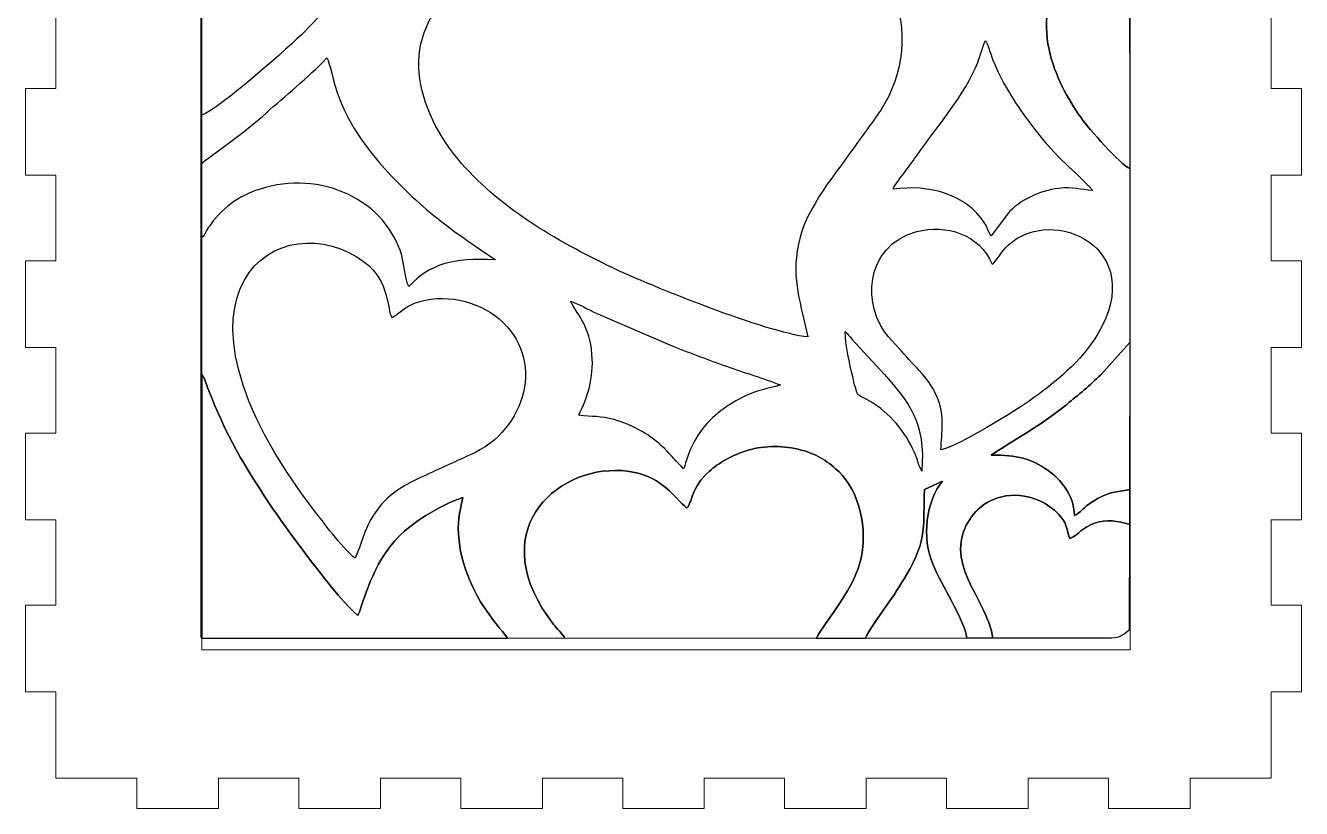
# Model space of a CAD drawing. Header units: millimetres. Extents: x -342 to 302, y -140 to 235.
# Drawn here: x 29.6 to 143, y -140.2 to -70.6 of the extents above; entities that cross this region are included whole.
import ezdxf

# ---------------------------------------------------------------- set-up
doc = ezdxf.new("R2010")
doc.units = ezdxf.units.MM
doc.header["$MEASUREMENT"] = 0
doc.layers.add('layer 1', color=7, linetype='Continuous')

msp = doc.modelspace()

# ---------------------------------------------------------------- linework, layer by layer
at = {"layer": 'layer 1', "color": 235}
msp.add_open_spline([(44.893, 72.3322), (47.2835, 71.4529), (49.108, 69.5304), (50.1286, 67.2188), (50.1286, 67.2188), (52.4302, 62.0063), (50.774, 55.3112), (48.4884, 50.3648), (48.4884, 50.3648), (47.9239, 49.1432), (45.5116, 44.2602), (44.8679, 43.7137), (44.8679, 43.7137), (44.8679, 43.7137), (44.8767, 35.4463), (44.8767, 35.4463), (44.8767, 35.4463), (45.0808, 34.8615), (44.9084, 35.5315), (45.1285, 35.4463), (45.1285, 35.4463), (45.4577, 32.1731), (45.154, 19.7321), (45.154, 15.4541), (45.154, 15.4541), (45.154, 8.7572), (45.2184, 2.0467), (45.2184, -4.6365), (45.2184, -4.6365), (45.2184, -4.6365), (45.1979, -124.9541), (45.1979, -124.9541), (45.1979, -124.9541), (45.2041, -124.9781), (45.2199, -125.0122), (45.2256, -125.0311), (45.2256, -125.0311), (45.2312, -125.0497), (45.2428, -125.0824), (45.2562, -125.1058), (45.2562, -125.1058), (45.2562, -125.1058), (45.2632, -101.6129), (45.2632, -101.6129), (45.2632, -101.6129), (45.2632, -101.6129), (45.4932, -102.0336), (45.4932, -102.0336), (45.4932, -102.0336), (47.2428, -106.6803), (48.4521, -108.8371), (51.3296, -113.219), (51.3296, -113.219), (52.3565, -114.7826), (57.556, -121.9058), (59.1373, -123.0669), (59.1373, -123.0669), (59.4988, -122.523), (60.1164, -119.0948), (62.4068, -116.4518), (62.4068, -116.4518), (63.7399, -114.9134), (66.4465, -113.2558), (68.4638, -112.5892), (68.4638, -112.5892), (68.2081, -114.1172), (67.921, -114.6631), (68.1346, -116.4214), (68.1346, -116.4214), (68.7469, -121.4629), (72.1795, -124.4771), (72.4326, -125.1085), (72.4326, -125.1085), (72.4326, -125.1085), (77.5525, -125.0905), (77.5525, -125.0905), (77.5525, -125.0905), (77.4248, -124.8334), (76.7811, -124.1741), (76.5417, -123.8666), (76.5417, -123.8666), (70.2793, -115.8222), (76.5212, -109.8156), (82.6125, -110.1911), (82.6125, -110.1911), (83.9871, -110.2758), (85.1481, -110.7089), (86.0333, -111.3271), (86.0333, -111.3271), (87.2736, -112.1934), (87.8682, -113.1628), (88.4058, -113.518), (88.4058, -113.518), (88.8334, -113.1122), (88.7937, -111.6582), (90.3832, -110.2565), (90.3832, -110.2565), (91.2317, -109.5082), (92.3685, -108.8117), (93.8399, -108.3748), (93.8399, -108.3748), (95.2974, -107.9421), (97.0969, -107.9474), (98.566, -108.3585), (98.566, -108.3585), (100.1126, -108.7913), (101.0332, -109.4393), (101.9318, -110.308), (101.9318, -110.308), (103.6445, -111.9636), (104.6153, -115.3145), (103.7802, -118.4023), (103.7802, -118.4023), (103.056, -121.0799), (100.4711, -123.8222), (99.9249, -125.1197), (99.9249, -125.1197), (99.9249, -125.1197), (104.2572, -125.118), (104.2572, -125.118), (104.2572, -125.118), (104.4195, -124.6267), (105.7428, -122.7615), (106.1161, -122.2387), (106.1161, -122.2387), (106.7528, -121.3473), (107.3394, -120.4381), (107.9282, -119.4642), (107.9282, -119.4642), (109.7898, -116.385), (109.3988, -114.7846), (109.5154, -111.862), (109.5154, -111.862), (109.5154, -111.862), (111.135, -111.1387), (111.135, -111.1387), (111.135, -111.1387), (109.6599, -112.8632), (109.2482, -116.1461), (110.2832, -118.5716), (110.2832, -118.5716), (110.9935, -120.2362), (113.0493, -123.4528), (113.3032, -125.0981), (113.3032, -125.0981), (113.3032, -125.0981), (115.5988, -125.0882), (115.5988, -125.0882), (115.5988, -125.0882), (115.1468, -121.5675), (110.8498, -118.2916), (113.6937, -114.3112), (113.6937, -114.3112), (114.6267, -113.005), (116.4291, -111.9709), (118.8402, -112.5468), (118.8402, -112.5468), (120.0979, -112.8473), (121.4378, -113.7745), (121.9902, -114.8174), (121.9902, -114.8174), (122.2287, -115.2676), (122.2349, -115.7926), (122.4765, -116.2348), (122.4765, -116.2348), (123.2378, -115.8644), (123.5592, -115.2465), (124.6458, -114.8738), (124.6458, -114.8738), (125.7414, -114.4979), (126.6999, -114.6578), (127.7499, -114.9803), (127.7499, -114.9803), (127.7499, -114.9803), (127.7665, -111.873), (127.7665, -111.873), (127.7665, -111.873), (126.4983, -112.0811), (125.9513, -112.1213), (124.9159, -112.6726), (124.9159, -112.6726), (124.5848, -112.8489), (124.0509, -113.2137), (123.8418, -113.4032), (123.8418, -113.4032), (123.4764, -113.7346), (123.3317, -113.9458), (122.874, -114.1758), (122.874, -114.1758), (122.7629, -112.2453), (121.6203, -110.9616), (120.4906, -110.1633), (120.4906, -110.1633), (118.9716, -109.09), (117.7755, -108.835), (115.4668, -108.8047), (115.4668, -108.8047), (117.9883, -107.0973), (119.4595, -106.4852), (122.1662, -104.2973), (122.1662, -104.2973), (123.2205, -103.445), (124.2786, -102.5846), (125.169, -101.6895), (125.169, -101.6895), (125.169, -101.6895), (127.7796, -98.782), (127.7796, -98.782), (127.7796, -98.782), (127.7796, -98.782), (127.7778, -83.328), (127.7778, -83.328), (127.7778, -83.328), (126.9491, -82.9728), (124.1496, -79.8077), (123.417, -78.7708), (123.417, -78.7708), (122.2344, -77.0968), (121.1283, -75.1229), (120.5996, -72.7384), (120.5996, -72.7384), (120.0121, -70.0886), (120.569, -67.4666), (121.9744, -65.8003), (121.9744, -65.8003), (123.2455, -64.2932), (125.8099, -62.7249), (127.7649, -62.7583), (127.7649, -62.7583), (127.7649, -62.7583), (127.7706, -47.2678), (127.7706, -47.2678), (127.7706, -47.2678), (127.4702, -46.9863), (127.078, -46.2917), (126.8029, -45.9468), (126.8029, -45.9468), (125.8247, -44.7203), (125.4636, -44.5336), (124.6241, -43.6248), (124.6241, -43.6248), (124.6241, -43.6248), (122.4154, -41.3309), (122.4154, -41.3309), (122.4154, -41.3309), (121.2467, -40.0589), (120.5, -39.3546), (119.8953, -37.2781), (119.8953, -37.2781), (118.1834, -31.3986), (123.5188, -27.3475), (127.7693, -27.8875), (127.7693, -27.8875), (127.7693, -27.8875), (127.7626, -23.229), (127.7626, -23.229), (127.7626, -23.229), (127.085, -23.2005), (126.308, -22.9884), (125.531, -22.9419), (125.531, -22.9419), (122.4978, -22.7605), (121.5017, -23.3773), (119.1287, -24.1253), (119.1287, -24.1253), (119.382, -23.598), (123.617, -18.7447), (126.0944, -13.1624), (126.0944, -13.1624), (126.0944, -13.1624), (127.7669, -8.8931), (127.7669, -8.8931), (127.7669, -8.8931), (127.7669, -8.8931), (127.7816, 3.1359), (127.7816, 3.1359), (127.7816, 3.1359), (127.5973, 3.3254), (126.8957, 4.9783), (126.126, 6.0866), (126.126, 6.0866), (125.1726, 7.4591), (124.3295, 8.0331), (124.0489, 8.4618), (124.0489, 8.4618), (124.2803, 8.9504), (124.678, 9.5304), (124.9964, 10.06), (124.9964, 10.06), (125.5831, 11.0355), (127.5256, 14.7361), (127.7782, 14.9636), (127.7782, 14.9636), (127.7782, 14.9636), (127.7769, 21.7527), (127.7769, 21.7527), (127.7769, 21.7527), (127.5375, 21.411), (127.2065, 20.3127), (127.0145, 19.8251), (127.0145, 19.8251), (125.7946, 16.7266), (124.2363, 14.019), (122.4787, 11.2164), (122.4787, 11.2164), (122.4787, 11.2164), (120.3799, 8.1386), (120.3799, 8.1386), (120.3799, 8.1386), (120.0608, 8.362), (119.6936, 9.6113), (119.3749, 10.2855), (119.3749, 10.2855), (116.449, 16.4759), (110.5244, 14.396), (107.0477, 19.226), (107.0477, 19.226), (104.9805, 22.0981), (105.2265, 25.5343), (107.4066, 27.9775), (107.4066, 27.9775), (108.2131, 28.8814), (109.6296, 29.8403), (111.417, 30.0949), (111.417, 30.0949), (114.435, 30.5247), (115.3419, 29.0427), (116.0693, 28.7611), (116.0693, 28.7611), (116.3547, 30.5141), (116.3205, 31.6013), (117.2441, 32.9295), (117.2441, 32.9295), (119.1718, 35.7017), (123.7655, 36.8164), (126.6014, 34.1227), (126.6014, 34.1227), (126.8494, 33.8871), (127.0132, 33.7334), (127.2219, 33.4426), (127.2219, 33.4426), (127.404, 33.1887), (127.5724, 32.8914), (127.7656, 32.675), (127.7656, 32.675), (127.7656, 32.675), (127.7576, 39.9093), (127.7576, 39.9093), (127.7576, 39.9093), (127.2186, 40.0436), (126.6122, 40.4347), (125.8967, 40.6336), (125.8967, 40.6336), (123.8873, 41.1921), (120.948, 40.9704), (119.4707, 40.0358), (119.4707, 40.0358), (119.7791, 40.494), (120.1855, 40.9391), (120.5681, 41.4313), (120.5681, 41.4313), (122.5354, 43.9632), (124.124, 46.9691), (124.237, 50.3168), (124.237, 50.3168), (124.3025, 52.2581), (123.9664, 52.924), (123.4186, 54.4539), (123.4186, 54.4539), (124.572, 54.3163), (126.934, 53.3368), (127.78, 52.8869), (127.78, 52.8869), (127.78, 52.8869), (127.7476, 56.1795), (127.7476, 56.1795), (127.7476, 56.1795), (126.4678, 56.499), (121.7572, 57.8803), (120.7571, 58.4028), (120.7571, 58.4028), (116.2758, 60.7441), (115.1235, 66.5561), (119.7951, 69.5573), (119.7951, 69.5573), (121.2629, 70.5004), (123.677, 71.041), (125.4548, 70.3396), (125.4548, 70.3396), (125.8925, 70.1669), (126.5271, 69.6595), (126.8898, 69.6778), (126.8898, 69.6778), (126.9699, 70.9013), (126.9624, 72.7887), (127.7561, 73.5209), (127.7561, 73.5209), (127.7561, 73.5209), (127.7499, 79.1194), (127.7499, 79.1194), (127.7499, 79.1194), (127.0924, 78.7067), (126.1365, 77.2506), (125.7387, 76.2103), (125.7387, 76.2103), (125.0749, 74.4753), (125.392, 73.7771), (125.1652, 72.0758), (125.1652, 72.0758), (125.1485, 72.0692), (125.1273, 71.9599), (124.8019, 72.1533), (124.8019, 72.1533), (124.6725, 72.2303), (124.5825, 72.3222), (124.4446, 72.4109), (124.4446, 72.4109), (122.1444, 73.8892), (119.9301, 73.371), (117.8749, 73.0657), (117.8749, 73.0657), (118.2574, 73.6654), (123.6441, 77.541), (126.8314, 83.7207), (126.8314, 83.7207), (127.1056, 84.2523), (127.4077, 85.2212), (127.781, 85.5813), (127.781, 85.5813), (127.781, 85.5813), (127.7556, 95.9577), (127.7556, 95.9577), (127.7556, 95.9577), (126.8494, 97.0106), (126.9894, 97.758), (124.4154, 99.861), (124.4154, 99.861), (122.3353, 101.5604), (120.3497, 102.0244), (119.7658, 102.4051), (119.7658, 102.4051), (119.7658, 102.4051), (109.5096, 102.398), (109.5096, 102.398), (109.5096, 102.398), (108.8148, 101.9725), (107.873, 101.6601), (107.1356, 101.2165), (107.1356, 101.2165), (105.7676, 100.3935), (104.3354, 99.0837), (103.4289, 97.8138), (103.4289, 97.8138), (103.0081, 97.2242), (102.4295, 96.2263), (101.9324, 95.822), (101.9324, 95.822), (101.5691, 96.2803), (101.2243, 98.1268), (98.9379, 99.9108), (98.9379, 99.9108), (98.2443, 100.452), (97.7016, 100.8756), (96.8449, 101.328), (96.8449, 101.328), (96.1285, 101.7062), (95.0787, 102.035), (94.4507, 102.401), (94.4507, 102.401), (94.4507, 102.401), (83.8773, 102.397), (83.8773, 102.397), (83.8773, 102.397), (81.5914, 101.1786), (81.6891, 101.8087), (79.0294, 99.5787), (79.0294, 99.5787), (77.1365, 97.9917), (76.8623, 96.7944), (75.8817, 95.1468), (75.8817, 95.1468), (75.7287, 95.4881), (75.5947, 96.2585), (75.4615, 96.6753), (75.4615, 96.6753), (73.805, 101.8585), (68.0723, 103.3892), (63.6451, 101.278), (63.6451, 101.278), (62.2823, 100.6281), (62.1784, 100.3794), (61.3028, 99.6063), (61.3028, 99.6063), (59.3266, 97.8615), (59.4226, 95.2905), (58.9927, 93.9692), (58.9927, 93.9692), (58.0536, 94.7795), (57.3158, 95.4364), (55.565, 95.8229), (55.565, 95.8229), (53.9521, 96.179), (52.3648, 96.0183), (50.849, 95.5476), (50.849, 95.5476), (46.6204, 94.2341), (45.5893, 90.8542), (45.2404, 90.5574), (45.2404, 90.5574), (45.2404, 90.5574), (45.2655, 102.4156), (45.2655, 102.4156), (45.2655, 102.4156), (45.2655, 102.4156), (45.1782, 102.1994), (45.1782, 102.1994), (45.1782, 102.1994), (45.1729, 102.174), (45.1659, 102.145), (45.1614, 102.1156), (45.1614, 102.1156), (45.1614, 102.1156), (45.156, 82.7169), (45.156, 82.7169), (45.156, 82.7169), (45.1576, 82.5909), (45.1707, 82.3242), (45.1616, 82.2141), (45.1616, 82.2141), (45.1616, 82.2141), (45.0445, 81.8379), (45.0445, 81.8379), (45.0445, 81.8379), (44.9629, 81.6947), (44.8592, 82.109), (44.8715, 81.0493), (44.8715, 81.0493), (44.9044, 78.2225), (44.7365, 75.0967), (44.893, 72.3322)], degree=3, knots=[0, 0, 0, 0, 0.00735294, 0.00735294, 0.00735294, 0.00735294, 0.01470588, 0.01470588, 0.01470588, 0.01470588, 0.02205882, 0.02205882, 0.02205882, 0.02205882, 0.02941176, 0.02941176, 0.02941176, 0.02941176, 0.03676471, 0.03676471, 0.03676471, 0.03676471, 0.04411765, 0.04411765, 0.04411765, 0.04411765, 0.05147059, 0.05147059, 0.05147059, 0.05147059, 0.05882353, 0.05882353, 0.05882353, 0.05882353, 0.06617647, 0.06617647, 0.06617647, 0.06617647, 0.07352941, 0.07352941, 0.07352941, 0.07352941, 0.08088235, 0.08088235, 0.08088235, 0.08088235, 0.08823529, 0.08823529, 0.08823529, 0.08823529, 0.09558824, 0.09558824, 0.09558824, 0.09558824, 0.10294118, 0.10294118, 0.10294118, 0.10294118, 0.11029412, 0.11029412, 0.11029412, 0.11029412, 0.11764706, 0.11764706, 0.11764706, 0.11764706, 0.125, 0.125, 0.125, 0.125, 0.13235294, 0.13235294, 0.13235294, 0.13235294, 0.13970588, 0.13970588, 0.13970588, 0.13970588, 0.14705882, 0.14705882, 0.14705882, 0.14705882, 0.15441176, 0.15441176, 0.15441176, 0.15441176, 0.16176471, 0.16176471, 0.16176471, 0.16176471, 0.16911765, 0.16911765, 0.16911765, 0.16911765, 0.17647059, 0.17647059, 0.17647059, 0.17647059, 0.18382353, 0.18382353, 0.18382353, 0.18382353, 0.19117647, 0.19117647, 0.19117647, 0.19117647, 0.19852941, 0.19852941, 0.19852941, 0.19852941, 0.20588235, 0.20588235, 0.20588235, 0.20588235, 0.21323529, 0.21323529, 0.21323529, 0.21323529, 0.22058824, 0.22058824, 0.22058824, 0.22058824, 0.22794118, 0.22794118, 0.22794118, 0.22794118, 0.23529412, 0.23529412, 0.23529412, 0.23529412, 0.24264706, 0.24264706, 0.24264706, 0.24264706, 0.25, 0.25, 0.25, 0.25, 0.25735294, 0.25735294, 0.25735294, 0.25735294, 0.26470588, 0.26470588, 0.26470588, 0.26470588, 0.27205882, 0.27205882, 0.27205882, 0.27205882, 0.27941176, 0.27941176, 0.27941176, 0.27941176, 0.28676471, 0.28676471, 0.28676471, 0.28676471, 0.29411765, 0.29411765, 0.29411765, 0.29411765, 0.30147059, 0.30147059, 0.30147059, 0.30147059, 0.30882353, 0.30882353, 0.30882353, 0.30882353, 0.31617647, 0.31617647, 0.31617647, 0.31617647, 0.32352941, 0.32352941, 0.32352941, 0.32352941, 0.33088235, 0.33088235, 0.33088235, 0.33088235, 0.33823529, 0.33823529, 0.33823529, 0.33823529, 0.34558824, 0.34558824, 0.34558824, 0.34558824, 0.35294118, 0.35294118, 0.35294118, 0.35294118, 0.36029412, 0.36029412, 0.36029412, 0.36029412, 0.36764706, 0.36764706, 0.36764706, 0.36764706, 0.375, 0.375, 0.375, 0.375, 0.38235294, 0.38235294, 0.38235294, 0.38235294, 0.38970588, 0.38970588, 0.38970588, 0.38970588, 0.39705882, 0.39705882, 0.39705882, 0.39705882, 0.40441176, 0.40441176, 0.40441176, 0.40441176, 0.41176471, 0.41176471, 0.41176471, 0.41176471, 0.41911765, 0.41911765, 0.41911765, 0.41911765, 0.42647059, 0.42647059, 0.42647059, 0.42647059, 0.43382353, 0.43382353, 0.43382353, 0.43382353, 0.44117647, 0.44117647, 0.44117647, 0.44117647, 0.44852941, 0.44852941, 0.44852941, 0.44852941, 0.45588235, 0.45588235, 0.45588235, 0.45588235, 0.46323529, 0.46323529, 0.46323529, 0.46323529, 0.47058824, 0.47058824, 0.47058824, 0.47058824, 0.47794118, 0.47794118, 0.47794118, 0.47794118, 0.48529412, 0.48529412, 0.48529412, 0.48529412, 0.49264706, 0.49264706, 0.49264706, 0.49264706, 0.5, 0.5, 0.5, 0.5, 0.50735294, 0.50735294, 0.50735294, 0.50735294, 0.51470588, 0.51470588, 0.51470588, 0.51470588, 0.52205882, 0.52205882, 0.52205882, 0.52205882, 0.52941176, 0.52941176, 0.52941176, 0.52941176, 0.53676471, 0.53676471, 0.53676471, 0.53676471, 0.54411765, 0.54411765, 0.54411765, 0.54411765, 0.55147059, 0.55147059, 0.55147059, 0.55147059, 0.55882353, 0.55882353, 0.55882353, 0.55882353, 0.56617647, 0.56617647, 0.56617647, 0.56617647, 0.57352941, 0.57352941, 0.57352941, 0.57352941, 0.58088235, 0.58088235, 0.58088235, 0.58088235, 0.58823529, 0.58823529, 0.58823529, 0.58823529, 0.59558824, 0.59558824, 0.59558824, 0.59558824, 0.60294118, 0.60294118, 0.60294118, 0.60294118, 0.61029412, 0.61029412, 0.61029412, 0.61029412, 0.61764706, 0.61764706, 0.61764706, 0.61764706, 0.625, 0.625, 0.625, 0.625, 0.63235294, 0.63235294, 0.63235294, 0.63235294, 0.63970588, 0.63970588, 0.63970588, 0.63970588, 0.64705882, 0.64705882, 0.64705882, 0.64705882, 0.65441176, 0.65441176, 0.65441176, 0.65441176, 0.66176471, 0.66176471, 0.66176471, 0.66176471, 0.66911765, 0.66911765, 0.66911765, 0.66911765, 0.67647059, 0.67647059, 0.67647059, 0.67647059, 0.68382353, 0.68382353, 0.68382353, 0.68382353, 0.69117647, 0.69117647, 0.69117647, 0.69117647, 0.69852941, 0.69852941, 0.69852941, 0.69852941, 0.70588235, 0.70588235, 0.70588235, 0.70588235, 0.71323529, 0.71323529, 0.71323529, 0.71323529, 0.72058824, 0.72058824, 0.72058824, 0.72058824, 0.72794118, 0.72794118, 0.72794118, 0.72794118, 0.73529412, 0.73529412, 0.73529412, 0.73529412, 0.74264706, 0.74264706, 0.74264706, 0.74264706, 0.75, 0.75, 0.75, 0.75, 0.75735294, 0.75735294, 0.75735294, 0.75735294, 0.76470588, 0.76470588, 0.76470588, 0.76470588, 0.77205882, 0.77205882, 0.77205882, 0.77205882, 0.77941176, 0.77941176, 0.77941176, 0.77941176, 0.78676471, 0.78676471, 0.78676471, 0.78676471, 0.79411765, 0.79411765, 0.79411765, 0.79411765, 0.80147059, 0.80147059, 0.80147059, 0.80147059, 0.80882353, 0.80882353, 0.80882353, 0.80882353, 0.81617647, 0.81617647, 0.81617647, 0.81617647, 0.82352941, 0.82352941, 0.82352941, 0.82352941, 0.83088235, 0.83088235, 0.83088235, 0.83088235, 0.83823529, 0.83823529, 0.83823529, 0.83823529, 0.84558824, 0.84558824, 0.84558824, 0.84558824, 0.85294118, 0.85294118, 0.85294118, 0.85294118, 0.86029412, 0.86029412, 0.86029412, 0.86029412, 0.86764706, 0.86764706, 0.86764706, 0.86764706, 0.875, 0.875, 0.875, 0.875, 0.88235294, 0.88235294, 0.88235294, 0.88235294, 0.88970588, 0.88970588, 0.88970588, 0.88970588, 0.89705882, 0.89705882, 0.89705882, 0.89705882, 0.90441176, 0.90441176, 0.90441176, 0.90441176, 0.91176471, 0.91176471, 0.91176471, 0.91176471, 0.91911765, 0.91911765, 0.91911765, 0.91911765, 0.92647059, 0.92647059, 0.92647059, 0.92647059, 0.93382353, 0.93382353, 0.93382353, 0.93382353, 0.94117647, 0.94117647, 0.94117647, 0.94117647, 0.94852941, 0.94852941, 0.94852941, 0.94852941, 0.95588235, 0.95588235, 0.95588235, 0.95588235, 0.96323529, 0.96323529, 0.96323529, 0.96323529, 0.97058824, 0.97058824, 0.97058824, 0.97058824, 0.97794118, 0.97794118, 0.97794118, 0.97794118, 0.98529412, 0.98529412, 0.98529412, 0.98529412, 1, 1, 1, 1], dxfattribs=at)
at = {"layer": 'layer 1', "color": 250, "lineweight": 20}
msp.add_open_spline([(45.2655, 102.4156), (45.2655, 102.4156), (127.81, 102.4156), (127.81, 102.4156), (127.81, 102.4156), (127.81, 102.4156), (127.81, -126.1246), (127.81, -126.1246), (127.81, -126.1246), (127.81, -126.1246), (45.2655, -126.1246), (45.2655, -126.1246), (45.2655, -126.1246), (45.2655, -126.1246), (45.2655, 102.4156), (45.2655, 102.4156)], degree=3, knots=[0, 0, 0, 0, 0.2, 0.2, 0.2, 0.2, 0.4, 0.4, 0.4, 0.4, 0.6, 0.6, 0.6, 0.6, 1, 1, 1, 1], dxfattribs=at)
at = {"layer": 'layer 1', "color": 7}
for points, knots in [([(47.0215, -55.4263), (46.3741, -54.8534), (46.1591, -54.0697), (45.2419, -53.6404), (45.2419, -53.6404), (45.2419, -53.6404), (45.2404, -78.5923), (45.2404, -78.5923), (45.2404, -78.5923), (46.7947, -78.0486), (53.3516, -72.2307), (54.3368, -71.2131), (54.3368, -71.2131), (56.5939, -68.8821), (59.7012, -65.5607), (61.194, -61.6047), (61.194, -61.6047), (65.6114, -49.8984), (52.2782, -47.2716), (48.5007, -52.759), (48.5007, -52.759), (48.2052, -53.1882), (47.1968, -55.2707), (47.0215, -55.4263)], [0, 0, 0, 0, 0.14285714, 0.14285714, 0.14285714, 0.14285714, 0.28571429, 0.28571429, 0.28571429, 0.28571429, 0.42857143, 0.42857143, 0.42857143, 0.42857143, 0.57142857, 0.57142857, 0.57142857, 0.57142857, 0.71428571, 0.71428571, 0.71428571, 0.71428571, 1, 1, 1, 1]), ([(85.253, -68.758), (84.7848, -68.4961), (84.194, -67.761), (83.745, -67.3531), (83.745, -67.3531), (83.2388, -66.8933), (82.7707, -66.4313), (82.1746, -66.0183), (82.1746, -66.0183), (78.0765, -63.1788), (72.3117, -64.2123), (68.6503, -66.754), (68.6503, -66.754), (62.688, -70.8931), (63.936, -77.4999), (68.031, -82.4718), (68.031, -82.4718), (71.5001, -86.6839), (76.8097, -89.7742), (81.7517, -92.1314), (81.7517, -92.1314), (85.2051, -93.7785), (95.5584, -97.9498), (99.1411, -98.3014), (99.1411, -98.3014), (98.5839, -95.4484), (97.6414, -93.2432), (98.3085, -90.0541), (98.3085, -90.0541), (99.0195, -86.655), (101.6757, -83.7814), (103.6305, -80.931), (103.6305, -80.931), (104.2902, -79.9689), (104.9976, -79.111), (105.6302, -78.1401), (105.6302, -78.1401), (109.8594, -71.649), (106.9817, -61.8877), (97.2568, -61.3867), (97.2568, -61.3867), (92.8909, -61.1617), (87.5661, -63.4608), (86.0287, -67.0384), (86.0287, -67.0384), (85.807, -67.5546), (85.6098, -68.4307), (85.253, -68.758)], [0, 0, 0, 0, 0.07692308, 0.07692308, 0.07692308, 0.07692308, 0.15384615, 0.15384615, 0.15384615, 0.15384615, 0.23076923, 0.23076923, 0.23076923, 0.23076923, 0.30769231, 0.30769231, 0.30769231, 0.30769231, 0.38461538, 0.38461538, 0.38461538, 0.38461538, 0.46153846, 0.46153846, 0.46153846, 0.46153846, 0.53846154, 0.53846154, 0.53846154, 0.53846154, 0.61538462, 0.61538462, 0.61538462, 0.61538462, 0.69230769, 0.69230769, 0.69230769, 0.69230769, 0.76923077, 0.76923077, 0.76923077, 0.76923077, 0.84615385, 0.84615385, 0.84615385, 0.84615385, 1, 1, 1, 1]), ([(127.7778, -83.328), (127.7778, -83.328), (127.7649, -62.7583), (127.7649, -62.7583), (127.7649, -62.7583), (125.8099, -62.7249), (123.2455, -64.2932), (121.9744, -65.8003), (121.9744, -65.8003), (120.569, -67.4666), (120.0121, -70.0886), (120.5996, -72.7384), (120.5996, -72.7384), (121.1283, -75.1229), (122.2344, -77.0968), (123.417, -78.7708), (123.417, -78.7708), (124.1496, -79.8077), (126.9491, -82.9728), (127.7778, -83.328)], [0, 0, 0, 0, 0.16666667, 0.16666667, 0.16666667, 0.16666667, 0.33333333, 0.33333333, 0.33333333, 0.33333333, 0.5, 0.5, 0.5, 0.5, 0.66666667, 0.66666667, 0.66666667, 0.66666667, 1, 1, 1, 1]), ([(106.7333, -85.1589), (109.9586, -84.7272), (113.205, -85.5845), (114.8896, -88.2083), (114.8896, -88.2083), (115.1077, -88.5479), (115.2223, -89.0432), (115.4589, -89.3119), (115.4589, -89.3119), (115.4589, -89.3119), (116.8939, -87.3727), (116.8939, -87.3727), (116.8939, -87.3727), (117.889, -86.1866), (119.7554, -85.2824), (121.4585, -85.0914), (121.4585, -85.0914), (122.7582, -84.9456), (123.3311, -85.19), (124.4881, -85.2914), (124.4881, -85.2914), (122.6435, -83.2011), (121.6997, -82.9539), (118.9516, -79.3524), (118.9516, -79.3524), (117.7794, -77.8161), (116.5164, -75.8496), (115.7347, -73.9981), (115.7347, -73.9981), (115.4987, -73.4391), (115.1999, -72.3641), (114.9504, -71.9265), (114.9504, -71.9265), (114.815, -72.1285), (114.4131, -73.5024), (114.2575, -73.8884), (114.2575, -73.8884), (113.0813, -76.805), (110.7735, -79.4162), (108.9417, -82.0364), (108.9417, -82.0364), (108.5377, -82.6145), (108.2066, -83.0454), (107.8003, -83.5895), (107.8003, -83.5895), (107.4965, -83.9964), (106.8934, -84.7667), (106.7333, -85.1589)], [0, 0, 0, 0, 0.07692308, 0.07692308, 0.07692308, 0.07692308, 0.15384615, 0.15384615, 0.15384615, 0.15384615, 0.23076923, 0.23076923, 0.23076923, 0.23076923, 0.30769231, 0.30769231, 0.30769231, 0.30769231, 0.38461538, 0.38461538, 0.38461538, 0.38461538, 0.46153846, 0.46153846, 0.46153846, 0.46153846, 0.53846154, 0.53846154, 0.53846154, 0.53846154, 0.61538462, 0.61538462, 0.61538462, 0.61538462, 0.69230769, 0.69230769, 0.69230769, 0.69230769, 0.76923077, 0.76923077, 0.76923077, 0.76923077, 0.84615385, 0.84615385, 0.84615385, 0.84615385, 1, 1, 1, 1]), ([(45.2402, -83.0292), (45.2402, -83.0292), (45.2407, -89.4893), (45.2407, -89.4893), (45.2407, -89.4893), (45.4371, -89.358), (45.5857, -89.0398), (45.6955, -88.8409), (45.6955, -88.8409), (45.8237, -88.6088), (45.9028, -88.4926), (46.0854, -88.2362), (46.0854, -88.2362), (46.55, -87.5837), (47.4386, -86.7132), (48.1137, -86.2629), (48.1137, -86.2629), (48.4425, -86.0436), (49.014, -85.7113), (49.4758, -85.5133), (49.4758, -85.5133), (54.571, -83.3285), (60.9005, -85.2728), (62.901, -90.5916), (62.901, -90.5916), (63.2082, -91.4084), (63.3998, -93.3249), (63.6649, -93.8197), (63.6649, -93.8197), (65.5527, -91.8303), (67.5325, -91.2465), (71.3429, -91.4345), (71.3429, -91.4345), (71.3247, -91.4135), (71.2956, -91.3556), (71.2856, -91.3737), (71.2856, -91.3737), (71.2856, -91.3737), (68.874, -89.7306), (68.874, -89.7306), (68.874, -89.7306), (66.6222, -88.1603), (65.1647, -86.9872), (63.2491, -85.1322), (63.2491, -85.1322), (56.5092, -78.6053), (57.1241, -74.5611), (56.3677, -73.4871), (56.3677, -73.4871), (54.6995, -75.2847), (52.6522, -76.8605), (50.9784, -78.3999), (50.9784, -78.3999), (49.4189, -79.8343), (47.2794, -81.3037), (45.5737, -82.6189), (45.5737, -82.6189), (45.2809, -82.8448), (45.3663, -82.7062), (45.2402, -83.0292)], [0, 0, 0, 0, 0.0625, 0.0625, 0.0625, 0.0625, 0.125, 0.125, 0.125, 0.125, 0.1875, 0.1875, 0.1875, 0.1875, 0.25, 0.25, 0.25, 0.25, 0.3125, 0.3125, 0.3125, 0.3125, 0.375, 0.375, 0.375, 0.375, 0.4375, 0.4375, 0.4375, 0.4375, 0.5, 0.5, 0.5, 0.5, 0.5625, 0.5625, 0.5625, 0.5625, 0.625, 0.625, 0.625, 0.625, 0.6875, 0.6875, 0.6875, 0.6875, 0.75, 0.75, 0.75, 0.75, 0.8125, 0.8125, 0.8125, 0.8125, 0.875, 0.875, 0.875, 0.875, 1, 1, 1, 1]), ([(58.9001, -117.9635), (59.6245, -116.3338), (59.6214, -115.3927), (60.91, -113.6223), (60.91, -113.6223), (61.7906, -112.4125), (63.0201, -111.5874), (64.6481, -110.8406), (64.6481, -110.8406), (66.1594, -110.1474), (67.621, -109.4626), (69.1411, -108.7906), (69.1411, -108.7906), (74.1818, -106.5623), (75.8441, -100.1888), (71.6774, -96.6682), (71.6774, -96.6682), (69.8472, -95.1217), (66.6747, -94.3269), (64.1697, -95.3095), (64.1697, -95.3095), (63.7266, -95.4833), (63.4864, -95.6419), (63.1415, -95.8887), (63.1415, -95.8887), (62.8525, -96.0956), (62.4898, -96.4355), (62.1664, -96.5746), (62.1664, -96.5746), (61.7153, -95.8973), (61.9788, -93.3509), (59.7558, -91.6666), (59.7558, -91.6666), (52.4734, -86.1495), (39.9239, -93.9622), (55.4437, -113.9622), (55.4437, -113.9622), (56.2321, -114.9782), (58.0618, -117.4374), (58.9001, -117.9635)], [0, 0, 0, 0, 0.09090909, 0.09090909, 0.09090909, 0.09090909, 0.18181818, 0.18181818, 0.18181818, 0.18181818, 0.27272727, 0.27272727, 0.27272727, 0.27272727, 0.36363636, 0.36363636, 0.36363636, 0.36363636, 0.45454545, 0.45454545, 0.45454545, 0.45454545, 0.54545455, 0.54545455, 0.54545455, 0.54545455, 0.63636364, 0.63636364, 0.63636364, 0.63636364, 0.72727273, 0.72727273, 0.72727273, 0.72727273, 0.81818182, 0.81818182, 0.81818182, 0.81818182, 1, 1, 1, 1]), ([(110.9847, -108.3359), (112.538, -108.0339), (117.6816, -104.8236), (118.8175, -104.0089), (118.8175, -104.0089), (121.1186, -102.3582), (123.4776, -100.5041), (124.9402, -98.0192), (124.9402, -98.0192), (129.4437, -90.3673), (120.9819, -86.5243), (116.9795, -90.1157), (116.9795, -90.1157), (116.3292, -90.6992), (115.9444, -91.6086), (115.5348, -91.8204), (115.5348, -91.8204), (114.414, -89.1617), (111.4232, -88.2441), (108.8362, -88.9334), (108.8362, -88.9334), (104.0539, -90.2076), (104.0407, -95.7368), (106.318, -98.2831), (106.318, -98.2831), (106.318, -98.2831), (107.5086, -99.5905), (107.5086, -99.5905), (107.5086, -99.5905), (108.653, -100.9662), (110.0821, -102.0968), (110.7351, -103.8528), (110.7351, -103.8528), (111.3135, -105.4083), (111.0665, -106.7076), (110.9847, -108.3359)], [0, 0, 0, 0, 0.1, 0.1, 0.1, 0.1, 0.2, 0.2, 0.2, 0.2, 0.3, 0.3, 0.3, 0.3, 0.4, 0.4, 0.4, 0.4, 0.5, 0.5, 0.5, 0.5, 0.6, 0.6, 0.6, 0.6, 0.7, 0.7, 0.7, 0.7, 0.8, 0.8, 0.8, 0.8, 1, 1, 1, 1]), ([(78.7758, -105.2628), (79.99, -105.4147), (80.7148, -105.3207), (81.9218, -105.6559), (81.9218, -105.6559), (83.6575, -106.138), (85.2102, -107.0504), (86.3961, -108.2174), (86.3961, -108.2174), (86.9842, -108.7962), (87.485, -109.4332), (88.1007, -110.0164), (88.1007, -110.0164), (88.3742, -109.6813), (88.6626, -105.7965), (93.623, -103.5433), (93.623, -103.5433), (94.7528, -103.0301), (95.482, -102.9284), (96.7077, -102.5711), (96.7077, -102.5711), (95.2025, -101.9595), (93.482, -101.4801), (91.909, -100.9118), (91.909, -100.9118), (90.2865, -100.3257), (88.7202, -99.75), (87.1442, -99.1208), (87.1442, -99.1208), (87.1442, -99.1208), (80.321, -96.1764), (80.321, -96.1764), (80.321, -96.1764), (79.7325, -95.9044), (78.5806, -95.2662), (78.0502, -95.1299), (78.0502, -95.1299), (78.8091, -96.5905), (79.7334, -97.242), (79.9562, -99.8657), (79.9562, -99.8657), (80.1381, -102.0069), (79.5642, -103.6444), (78.7758, -105.2628)], [0, 0, 0, 0, 0.08333333, 0.08333333, 0.08333333, 0.08333333, 0.16666667, 0.16666667, 0.16666667, 0.16666667, 0.25, 0.25, 0.25, 0.25, 0.33333333, 0.33333333, 0.33333333, 0.33333333, 0.41666667, 0.41666667, 0.41666667, 0.41666667, 0.5, 0.5, 0.5, 0.5, 0.58333333, 0.58333333, 0.58333333, 0.58333333, 0.66666667, 0.66666667, 0.66666667, 0.66666667, 0.75, 0.75, 0.75, 0.75, 0.83333333, 0.83333333, 0.83333333, 0.83333333, 1, 1, 1, 1]), ([(109.2741, -110.243), (109.669, -105.8825), (108.149, -104.1573), (105.9341, -101.6079), (105.9341, -101.6079), (105.9341, -101.6079), (103.0538, -98.4896), (103.0538, -98.4896), (103.0538, -98.4896), (102.815, -98.207), (102.7595, -98.1047), (102.4711, -97.8232), (102.4711, -97.8232), (102.4803, -99.0168), (102.8713, -100.7079), (103.142, -101.8531), (103.142, -101.8531), (103.2211, -102.1873), (103.2886, -102.4624), (103.3754, -102.8035), (103.3754, -102.8035), (103.6461, -103.8669), (103.7476, -103.3011), (105.341, -104.4472), (105.341, -104.4472), (106.9284, -105.589), (108.266, -107.3969), (108.9004, -109.2728), (108.9004, -109.2728), (108.961, -109.4518), (108.9868, -109.5551), (109.0399, -109.7216), (109.0399, -109.7216), (109.0399, -109.7216), (109.2741, -110.243), (109.2741, -110.243)], [0, 0, 0, 0, 0.1, 0.1, 0.1, 0.1, 0.2, 0.2, 0.2, 0.2, 0.3, 0.3, 0.3, 0.3, 0.4, 0.4, 0.4, 0.4, 0.5, 0.5, 0.5, 0.5, 0.6, 0.6, 0.6, 0.6, 0.7, 0.7, 0.7, 0.7, 0.8, 0.8, 0.8, 0.8, 1, 1, 1, 1]), ([(127.7665, -111.873), (127.7665, -111.873), (127.7796, -98.782), (127.7796, -98.782), (127.7796, -98.782), (127.7796, -98.782), (125.169, -101.6895), (125.169, -101.6895), (125.169, -101.6895), (124.2786, -102.5846), (123.2205, -103.445), (122.1662, -104.2973), (122.1662, -104.2973), (119.4595, -106.4852), (117.9883, -107.0973), (115.4668, -108.8047), (115.4668, -108.8047), (117.7755, -108.835), (118.9716, -109.09), (120.4906, -110.1633), (120.4906, -110.1633), (121.6203, -110.9616), (122.7629, -112.2453), (122.874, -114.1758), (122.874, -114.1758), (123.3317, -113.9458), (123.4764, -113.7346), (123.8418, -113.4032), (123.8418, -113.4032), (124.0509, -113.2137), (124.5848, -112.8489), (124.9159, -112.6726), (124.9159, -112.6726), (125.9513, -112.1213), (126.4983, -112.0811), (127.7665, -111.873)], [0, 0, 0, 0, 0.1, 0.1, 0.1, 0.1, 0.2, 0.2, 0.2, 0.2, 0.3, 0.3, 0.3, 0.3, 0.4, 0.4, 0.4, 0.4, 0.5, 0.5, 0.5, 0.5, 0.6, 0.6, 0.6, 0.6, 0.7, 0.7, 0.7, 0.7, 0.8, 0.8, 0.8, 0.8, 1, 1, 1, 1]), ([(45.2562, -125.1058), (45.2562, -125.1058), (72.4326, -125.1085), (72.4326, -125.1085), (72.4326, -125.1085), (72.1795, -124.4771), (68.7469, -121.4629), (68.1346, -116.4214), (68.1346, -116.4214), (67.921, -114.6631), (68.2081, -114.1172), (68.4638, -112.5892), (68.4638, -112.5892), (66.4465, -113.2558), (63.7399, -114.9134), (62.4068, -116.4518), (62.4068, -116.4518), (60.1164, -119.0948), (59.4988, -122.523), (59.1373, -123.0669), (59.1373, -123.0669), (57.556, -121.9058), (52.3565, -114.7826), (51.3296, -113.219), (51.3296, -113.219), (48.4521, -108.8371), (47.2428, -106.6803), (45.4932, -102.0336), (45.4932, -102.0336), (45.4932, -102.0336), (45.2632, -101.6129), (45.2632, -101.6129), (45.2632, -101.6129), (45.2632, -101.6129), (45.2562, -125.1058), (45.2562, -125.1058)], [0, 0, 0, 0, 0.1, 0.1, 0.1, 0.1, 0.2, 0.2, 0.2, 0.2, 0.3, 0.3, 0.3, 0.3, 0.4, 0.4, 0.4, 0.4, 0.5, 0.5, 0.5, 0.5, 0.6, 0.6, 0.6, 0.6, 0.7, 0.7, 0.7, 0.7, 0.8, 0.8, 0.8, 0.8, 1, 1, 1, 1]), ([(77.5525, -125.0905), (77.5525, -125.0905), (99.9249, -125.1197), (99.9249, -125.1197), (99.9249, -125.1197), (100.4711, -123.8222), (103.056, -121.0799), (103.7802, -118.4023), (103.7802, -118.4023), (104.6153, -115.3145), (103.6445, -111.9636), (101.9318, -110.308), (101.9318, -110.308), (101.0332, -109.4393), (100.1126, -108.7913), (98.566, -108.3585), (98.566, -108.3585), (97.0969, -107.9474), (95.2974, -107.9421), (93.8399, -108.3748), (93.8399, -108.3748), (92.3685, -108.8117), (91.2317, -109.5082), (90.3832, -110.2565), (90.3832, -110.2565), (88.7937, -111.6582), (88.8334, -113.1122), (88.4058, -113.518), (88.4058, -113.518), (87.8682, -113.1628), (87.2736, -112.1934), (86.0333, -111.3271), (86.0333, -111.3271), (85.1481, -110.7089), (83.9871, -110.2758), (82.6125, -110.1911), (82.6125, -110.1911), (76.5212, -109.8156), (70.2793, -115.8222), (76.5417, -123.8666), (76.5417, -123.8666), (76.7811, -124.1741), (77.4248, -124.8334), (77.5525, -125.0905)], [0, 0, 0, 0, 0.08333333, 0.08333333, 0.08333333, 0.08333333, 0.16666667, 0.16666667, 0.16666667, 0.16666667, 0.25, 0.25, 0.25, 0.25, 0.33333333, 0.33333333, 0.33333333, 0.33333333, 0.41666667, 0.41666667, 0.41666667, 0.41666667, 0.5, 0.5, 0.5, 0.5, 0.58333333, 0.58333333, 0.58333333, 0.58333333, 0.66666667, 0.66666667, 0.66666667, 0.66666667, 0.75, 0.75, 0.75, 0.75, 0.83333333, 0.83333333, 0.83333333, 0.83333333, 1, 1, 1, 1]), ([(104.2572, -125.118), (104.2572, -125.118), (113.3032, -125.0981), (113.3032, -125.0981), (113.3032, -125.0981), (113.0493, -123.4528), (110.9935, -120.2362), (110.2832, -118.5716), (110.2832, -118.5716), (109.2482, -116.1461), (109.6599, -112.8632), (111.135, -111.1387), (111.135, -111.1387), (111.135, -111.1387), (109.5154, -111.862), (109.5154, -111.862), (109.5154, -111.862), (109.3988, -114.7846), (109.7898, -116.385), (107.9282, -119.4642), (107.9282, -119.4642), (107.3394, -120.4381), (106.7528, -121.3473), (106.1161, -122.2387), (106.1161, -122.2387), (105.7428, -122.7615), (104.4195, -124.6267), (104.2572, -125.118)], [0, 0, 0, 0, 0.125, 0.125, 0.125, 0.125, 0.25, 0.25, 0.25, 0.25, 0.375, 0.375, 0.375, 0.375, 0.5, 0.5, 0.5, 0.5, 0.625, 0.625, 0.625, 0.625, 0.75, 0.75, 0.75, 0.75, 1, 1, 1, 1]), ([(115.5988, -125.0882), (115.5988, -125.0882), (125.2224, -125.0921), (125.2224, -125.0921), (125.2224, -125.0921), (126.8534, -125.0929), (126.6826, -125.1672), (127.7311, -124.3821), (127.7311, -124.3821), (127.7311, -124.3821), (127.7499, -114.9803), (127.7499, -114.9803), (127.7499, -114.9803), (126.6999, -114.6578), (125.7414, -114.4979), (124.6458, -114.8738), (124.6458, -114.8738), (123.5592, -115.2465), (123.2378, -115.8644), (122.4765, -116.2348), (122.4765, -116.2348), (122.2349, -115.7926), (122.2287, -115.2676), (121.9902, -114.8174), (121.9902, -114.8174), (121.4378, -113.7745), (120.0979, -112.8473), (118.8402, -112.5468), (118.8402, -112.5468), (116.4291, -111.9709), (114.6267, -113.005), (113.6937, -114.3112), (113.6937, -114.3112), (110.8498, -118.2916), (115.1468, -121.5675), (115.5988, -125.0882)], [0, 0, 0, 0, 0.1, 0.1, 0.1, 0.1, 0.2, 0.2, 0.2, 0.2, 0.3, 0.3, 0.3, 0.3, 0.4, 0.4, 0.4, 0.4, 0.5, 0.5, 0.5, 0.5, 0.6, 0.6, 0.6, 0.6, 0.7, 0.7, 0.7, 0.7, 0.8, 0.8, 0.8, 0.8, 1, 1, 1, 1])]:
    msp.add_open_spline(points, degree=3, knots=knots, dxfattribs=at)
at = {"layer": 'layer 1', "lineweight": 9}
for points in [[(32.2901, -68.6014), (32.2901, -68.6014), (32.2901, -76.2061), (32.2901, -76.2061)], [(140.3449, -76.2061), (140.3449, -76.2061), (140.3449, -68.6014), (140.3449, -68.6014)], [(29.5901, -76.2061), (29.5901, -76.2061), (29.5901, -83.9207), (29.5901, -83.9207)], [(32.2901, -76.2061), (32.2901, -76.2061), (29.5901, -76.2061), (29.5901, -76.2061)], [(143.0449, -76.2061), (143.0449, -76.2061), (140.3449, -76.2061), (140.3449, -76.2061)], [(143.0449, -83.9207), (143.0449, -83.9207), (143.0449, -76.2061), (143.0449, -76.2061)], [(29.5901, -83.9207), (29.5901, -83.9207), (32.2901, -83.9207), (32.2901, -83.9207)], [(32.2901, -83.9207), (32.2901, -83.9207), (32.2901, -91.5252), (32.2901, -91.5252)], [(140.3449, -91.5252), (140.3449, -91.5252), (140.3449, -83.9207), (140.3449, -83.9207)], [(140.3449, -83.9207), (140.3449, -83.9207), (143.0449, -83.9207), (143.0449, -83.9207)], [(29.5901, -91.5252), (29.5901, -91.5252), (29.5901, -99.2398), (29.5901, -99.2398)], [(32.2901, -91.5252), (32.2901, -91.5252), (29.5901, -91.5252), (29.5901, -91.5252)], [(143.0449, -91.5252), (143.0449, -91.5252), (140.3449, -91.5252), (140.3449, -91.5252)], [(143.0449, -99.2398), (143.0449, -99.2398), (143.0449, -91.5252), (143.0449, -91.5252)], [(29.5901, -99.2398), (29.5901, -99.2398), (32.2901, -99.2398), (32.2901, -99.2398)], [(32.2901, -99.2398), (32.2901, -99.2398), (32.2901, -106.8446), (32.2901, -106.8446)], [(140.3449, -106.8446), (140.3449, -106.8446), (140.3449, -99.2398), (140.3449, -99.2398)], [(140.3449, -99.2398), (140.3449, -99.2398), (143.0449, -99.2398), (143.0449, -99.2398)], [(29.5901, -106.8446), (29.5901, -106.8446), (29.5901, -114.5589), (29.5901, -114.5589)], [(32.2901, -106.8446), (32.2901, -106.8446), (29.5901, -106.8446), (29.5901, -106.8446)], [(143.0449, -106.8446), (143.0449, -106.8446), (140.3449, -106.8446), (140.3449, -106.8446)], [(143.0449, -114.5589), (143.0449, -114.5589), (143.0449, -106.8446), (143.0449, -106.8446)], [(29.5901, -114.5589), (29.5901, -114.5589), (32.2901, -114.5589), (32.2901, -114.5589)], [(32.2901, -114.5589), (32.2901, -114.5589), (32.2901, -122.1636), (32.2901, -122.1636)], [(140.3449, -122.1636), (140.3449, -122.1636), (140.3449, -114.5589), (140.3449, -114.5589)], [(140.3449, -114.5589), (140.3449, -114.5589), (143.0449, -114.5589), (143.0449, -114.5589)], [(29.5901, -122.1636), (29.5901, -122.1636), (29.5901, -129.8779), (29.5901, -129.8779)], [(32.2901, -122.1636), (32.2901, -122.1636), (29.5901, -122.1636), (29.5901, -122.1636)], [(143.0449, -122.1636), (143.0449, -122.1636), (140.3449, -122.1636), (140.3449, -122.1636)], [(143.0449, -129.8779), (143.0449, -129.8779), (143.0449, -122.1636), (143.0449, -122.1636)], [(29.5901, -129.8779), (29.5901, -129.8779), (32.2901, -129.8779), (32.2901, -129.8779)], [(32.2901, -129.8779), (32.2901, -129.8779), (32.2901, -137.5376), (32.2901, -137.5376)], [(140.3449, -137.5376), (140.3449, -137.5376), (140.3449, -129.8779), (140.3449, -129.8779)], [(140.3449, -129.8779), (140.3449, -129.8779), (143.0449, -129.8779), (143.0449, -129.8779)], [(32.2901, -137.5376), (32.2901, -137.5376), (39.49, -137.5376), (39.49, -137.5376)], [(39.49, -137.5376), (39.49, -137.5376), (39.49, -140.2376), (39.49, -140.2376)], [(46.7449, -140.2376), (46.7449, -140.2376), (46.7449, -137.5376), (46.7449, -137.5376)], [(46.7449, -137.5376), (46.7449, -137.5376), (53.8899, -137.5376), (53.8899, -137.5376)], [(53.8899, -137.5376), (53.8899, -137.5376), (53.8899, -140.2376), (53.8899, -140.2376)], [(61.1448, -140.2376), (61.1448, -140.2376), (61.1448, -137.5376), (61.1448, -137.5376)], [(61.1448, -137.5376), (61.1448, -137.5376), (68.2902, -137.5376), (68.2902, -137.5376)], [(68.2902, -137.5376), (68.2902, -137.5376), (68.2902, -140.2376), (68.2902, -140.2376)], [(75.545, -140.2376), (75.545, -140.2376), (75.545, -137.5376), (75.545, -137.5376)], [(75.545, -137.5376), (75.545, -137.5376), (82.6901, -137.5376), (82.6901, -137.5376)], [(82.6901, -137.5376), (82.6901, -137.5376), (82.6901, -140.2376), (82.6901, -140.2376)], [(89.9449, -140.2376), (89.9449, -140.2376), (89.9449, -137.5376), (89.9449, -137.5376)], [(89.9449, -137.5376), (89.9449, -137.5376), (97.0899, -137.5376), (97.0899, -137.5376)], [(97.0899, -137.5376), (97.0899, -137.5376), (97.0899, -140.2376), (97.0899, -140.2376)], [(104.3448, -140.2376), (104.3448, -140.2376), (104.3448, -137.5376), (104.3448, -137.5376)], [(104.3448, -137.5376), (104.3448, -137.5376), (111.4902, -137.5376), (111.4902, -137.5376)], [(111.4902, -137.5376), (111.4902, -137.5376), (111.4902, -140.2376), (111.4902, -140.2376)], [(118.745, -140.2376), (118.745, -140.2376), (118.745, -137.5376), (118.745, -137.5376)], [(118.745, -137.5376), (118.745, -137.5376), (125.8901, -137.5376), (125.8901, -137.5376)], [(125.8901, -137.5376), (125.8901, -137.5376), (125.8901, -140.2376), (125.8901, -140.2376)], [(133.1449, -140.2376), (133.1449, -140.2376), (133.1449, -137.5376), (133.1449, -137.5376)], [(133.1449, -137.5376), (133.1449, -137.5376), (140.3449, -137.5376), (140.3449, -137.5376)], [(39.49, -140.2376), (39.49, -140.2376), (46.7449, -140.2376), (46.7449, -140.2376)], [(53.8899, -140.2376), (53.8899, -140.2376), (61.1448, -140.2376), (61.1448, -140.2376)], [(68.2902, -140.2376), (68.2902, -140.2376), (75.545, -140.2376), (75.545, -140.2376)], [(82.6901, -140.2376), (82.6901, -140.2376), (89.9449, -140.2376), (89.9449, -140.2376)], [(97.0899, -140.2376), (97.0899, -140.2376), (104.3448, -140.2376), (104.3448, -140.2376)], [(111.4902, -140.2376), (111.4902, -140.2376), (118.745, -140.2376), (118.745, -140.2376)], [(125.8901, -140.2376), (125.8901, -140.2376), (133.1449, -140.2376), (133.1449, -140.2376)]]:
    msp.add_open_spline(points, degree=3, dxfattribs=at)

doc.saveas('drawing.dxf')
